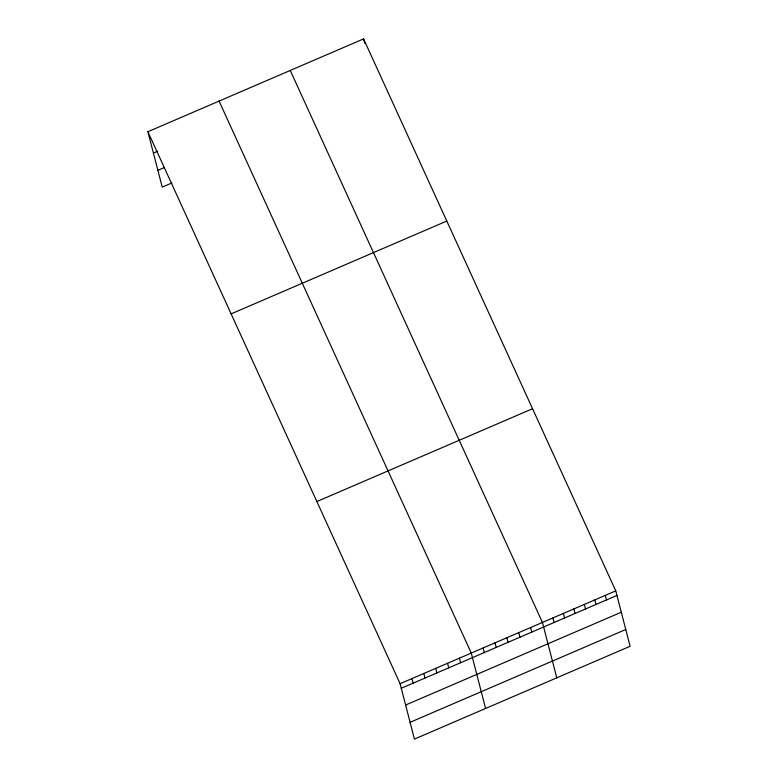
<?xml version="1.0" encoding="UTF-8"?>
<svg xmlns="http://www.w3.org/2000/svg" width="778" height="778" viewBox="0 0 778 778"><rect width="100%" height="100%" fill="white"/><g stroke="black" fill="none" stroke-linecap="round" stroke-linejoin="round"><path stroke-width="1.17" d="M147.898 131.725L363.579 38.9L615.777 590.881L630.102 646.275L414.421 739.1L400.096 683.697L147.898 131.725L162.223 187.119L171.928 182.947M153.422 153.062L157.73 151.204M157.885 170.343L164.352 167.562M231.124 313.874L446.805 221.049M316.87 501.547L532.551 408.722M400.096 683.697L615.777 590.881M401.273 688.267L616.954 595.442M405.61 705.043L621.291 612.218M410.084 722.324L625.765 629.499M290.243 70.458L542.441 622.439L556.776 677.832M219.075 101.091L471.274 653.073L485.598 708.466M605.303 595.384L606.48 599.955M594.82 599.896L596.006 604.457M584.346 604.399L585.523 608.97M573.872 608.911L575.049 613.472M563.398 613.424L564.575 617.985M552.915 617.927L554.101 622.497M530.577 627.545L531.763 632.106M518.722 632.65L519.899 637.211M363.579 38.9L364.756 43.461M506.857 637.756L508.034 642.317M494.993 642.861L496.179 647.422M483.128 647.967L484.315 652.528M459.409 658.178L460.586 662.739M447.545 663.284L448.721 667.845M435.68 668.38L436.866 672.951M423.816 673.485L425.002 678.056M411.961 678.591L413.137 683.162"/></g></svg>
